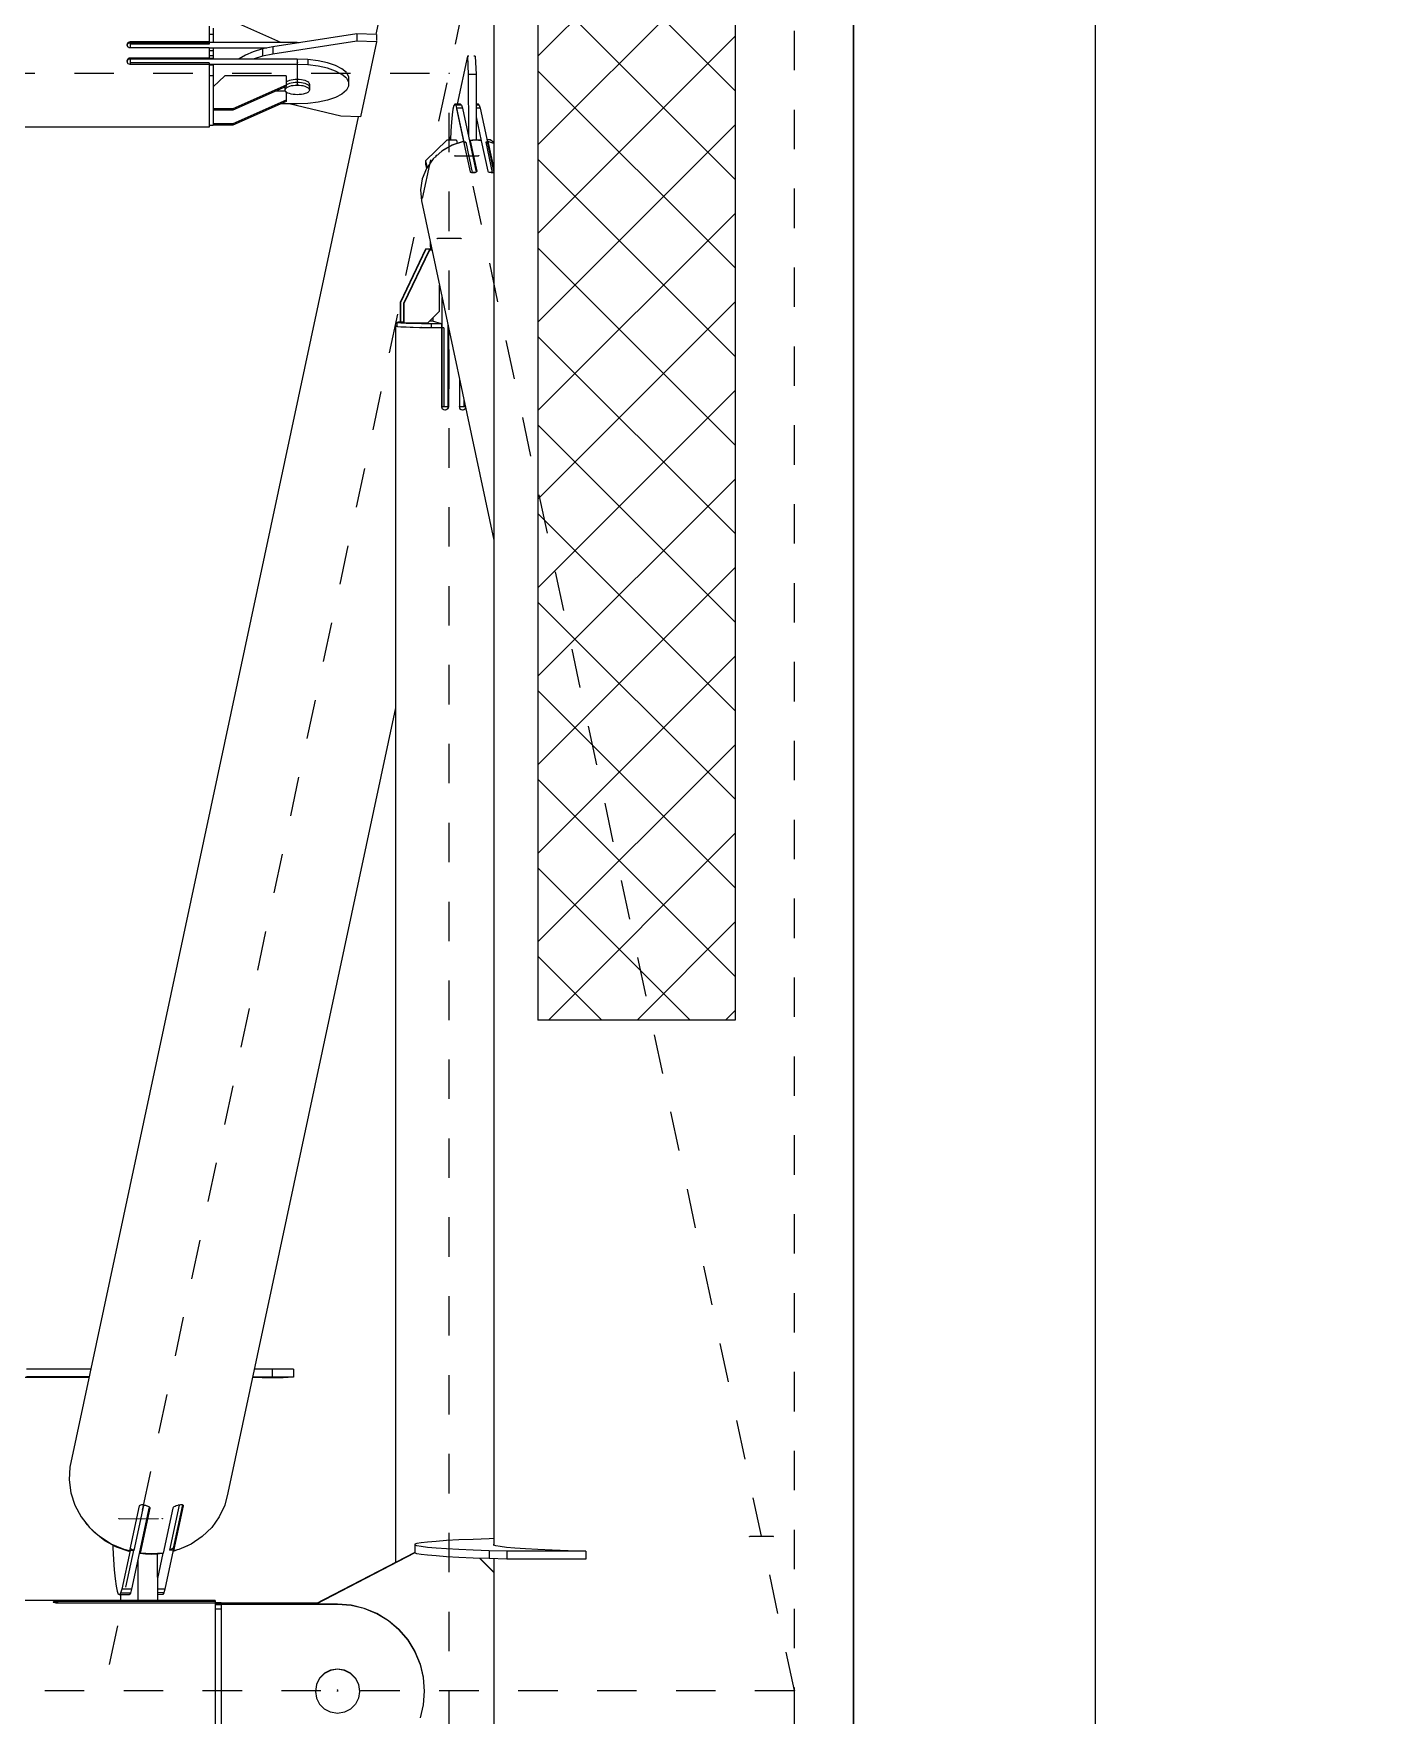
# Model space of a CAD drawing. Header units: millimetres. Extents: x 149919 to 150445, y 136651 to 136866.
# Drawn here: x 150263.585 to 150266.988, y 136750.313 to 136754.576 of the extents above; entities that cross this region are included whole.
import ezdxf

# ---------------------------------------------------------------- set-up
doc = ezdxf.new("R2010")
doc.units = ezdxf.units.MM
doc.header["$LTSCALE"] = 0.25
for name, pattern in [('CENTER', [50.8, 31.75, -6.35, 6.35, -6.35]), ('HIDDEN', [9.525, 6.35, -3.175]), ('XKITLINE00', [0]), ('XKITLINE02', [4, 2, -2])]:
    doc.linetypes.add(name, pattern=pattern)
doc.layers.add('Wall', color=7, linetype='Continuous')

# ---------------------------------------------------------------- blocks, each defined once
blk = doc.blocks.new('çatıı')
h = blk.add_hatch()
h.set_pattern_fill('ANSI37', color=1, scale=5, style=0)
h.set_pattern_definition([(45, (-69476.393, -4107.69), (-11.2253202, 11.2253202), []), (135, (-69476.393, -4107.69), (-11.2253202, -11.2253202), [])])
h.paths.add_polyline_path([(12355, 11470.27), (12305, 11470.27), (12305, 10170.27), (12355, 10170.27)])
at = {"color": 116, "linetype": 'HIDDEN', "true_color": 0x136734}
for p, q in [((12305, 11470.27), (12305, 10170.27)), ((12355, 11470.27), (12355, 10170.27)), ((12355, 10170.27), (12305, 10170.27))]:
    blk.add_line(p, q, dxfattribs=at)
at = {"color": 1}
for p, q in [((12305, 11470.27), (12305, 10170.27)), ((12355, 11470.27), (12355, 10170.27)), ((12355, 10170.27), (12305, 10170.27))]:
    blk.add_line(p, q, dxfattribs=at)
at = {"color": 116, "linetype": 'XKITLINE02', "true_color": 0x136734}
for p, q in [((12305, 11470.27), (12305, 10170.27)), ((12355, 11470.27), (12355, 10170.27)), ((12355, 10170.27), (12305, 10170.27))]:
    blk.add_line(p, q, dxfattribs=at)
at = {"color": 8, "linetype": 'CENTER'}
for p, q in [((12196.41, 10006.9), (12370, 10820.27)), ((12370, 8951.04), (12370, 10620.27)), ((12243.98, 10413.05), (12243.98, 10407.5)), ((11927.5, 10410.27), (12282.5, 10410.27)), ((12282.5, 9590.27), (12282.5, 10410.27)), ((12370, 10000.27), (12282.5, 10410.27)), ((12283.97, 10389.35), (12289.95, 10389.36)), ((12285.48, 10368.38), (12279.51, 10368.36)), ((12198.82, 10043.85), (12209.78, 10043.88)), ((12364.65, 10039.34), (12358.67, 10039.33)), ((11840, 10000.27), (12370, 10000.27)), ((12254.2, 10000.41), (12254.2, 10000.14)), ((12282.5, 9590.27), (12370, 10000.27))]:
    blk.add_line(p, q, dxfattribs=at)
at = {"color": 8, "linetype": 'XKITLINE00'}
for p, q in [((12293.8, 10620.27), (12293.8, 10037.15)), ((12446.2, 10620.27), (12446.2, 8951.04)), ((12293.8, 10560.35), (12263.87, 10420.13)), ((12221.68, 10422.21), (12221.68, 10418.05)), ((12222.68, 10420.08), (12221.68, 10420.08)), ((12222.68, 10421.69), (12222.68, 10418.06)), ((12239.86, 10418.05), (12227.68, 10423.47)), ((12259.06, 10420.28), (12237.81, 10416.96)), ((12259.06, 10420.28), (12259.06, 10418.43)), ((12264.05, 10420.12), (12259.06, 10420.28)), ((12264.05, 10420.12), (12264.05, 10418.64)), ((12200.88, 10417.7), (12200.83, 10417.47)), ((12200.83, 10417.47), (12200.88, 10417.24)), ((12200.88, 10417.47), (12200.85, 10417.35)), ((12201, 10417.91), (12200.88, 10417.7)), ((12201, 10417.68), (12200.88, 10417.47)), ((12200.88, 10417.24), (12201, 10417.03)), ((12201.16, 10418.06), (12201, 10417.91)), ((12201.15, 10417.81), (12201, 10417.68)), ((12201.18, 10416.86), (12201, 10417.03)), ((12201.18, 10417.84), (12201.15, 10417.81)), ((12201.42, 10418.16), (12201.18, 10418.07)), ((12201.42, 10417.94), (12201.18, 10417.84)), ((12201.42, 10416.75), (12201.18, 10416.86)), ((12201.68, 10418.21), (12201.42, 10418.16)), ((12201.68, 10417.97), (12201.42, 10417.94)), ((12201.68, 10416.72), (12201.42, 10416.75)), ((12201.68, 10418.21), (12201.68, 10417.97)), ((12221.68, 10418.21), (12201.68, 10418.21)), ((12221.68, 10417.97), (12201.68, 10417.97)), ((12221.68, 10417.95), (12201.68, 10417.95)), ((12201.68, 10417.95), (12201.68, 10416.72)), ((12221.68, 10417.63), (12201.68, 10417.63)), ((12221.68, 10416.72), (12201.68, 10416.72)), ((12221.68, 10418.05), (12221.68, 10417.63)), ((12243.98, 10418.05), (12221.68, 10418.05)), ((12221.68, 10416.72), (12221.68, 10414.13)), ((12236.32, 10416.66), (12221.68, 10416.66)), ((12222.68, 10416.6), (12221.68, 10416.6)), ((12222.68, 10415.97), (12221.68, 10415.97)), ((12222.68, 10416.6), (12222.68, 10415.33)), ((12222.68, 10415.33), (12222.68, 10413.89)), ((12232.82, 10415.73), (12230.84, 10414.88)), ((12235.16, 10416.43), (12232.82, 10415.73)), ((12237.81, 10416.96), (12235.16, 10416.43)), ((12235.16, 10416.43), (12235.16, 10414.58)), ((12259.06, 10418.43), (12237.81, 10415.11)), ((12237.81, 10416.96), (12237.81, 10415.11)), ((12243.98, 10418.05), (12243.98, 10417.92)), ((12244.63, 10418.02), (12243.98, 10418.05)), ((12264.05, 10418.27), (12259.06, 10418.43)), ((12264.05, 10418.27), (12259.99, 10399.25)), ((12264.05, 10418.54), (12264.05, 10418.27)), ((12200.88, 10413.56), (12200.83, 10413.31)), ((12200.83, 10413.31), (12200.88, 10413.05)), ((12200.88, 10413.33), (12200.85, 10413.19)), ((12201, 10413.79), (12200.88, 10413.56)), ((12201, 10413.56), (12200.88, 10413.33)), ((12200.88, 10413.05), (12201, 10412.82)), ((12201.18, 10413.97), (12201, 10413.79)), ((12201.18, 10413.74), (12201, 10413.56)), ((12201.18, 10412.64), (12201, 10412.82)), ((12201.42, 10414.09), (12201.18, 10413.97)), ((12201.42, 10413.86), (12201.18, 10413.74)), ((12201.42, 10412.55), (12201.18, 10412.64)), ((12201.68, 10414.13), (12201.42, 10414.09)), ((12201.42, 10414.09), (12201.42, 10413.86)), ((12201.68, 10413.9), (12201.42, 10413.86)), ((12201.68, 10412.48), (12201.42, 10412.55)), ((12201.68, 10414.13), (12201.68, 10413.9)), ((12221.68, 10414.13), (12201.68, 10414.13)), ((12201.68, 10413.9), (12201.68, 10413.89)), ((12221.68, 10413.9), (12201.68, 10413.9)), ((12201.68, 10413.89), (12201.68, 10412.48)), ((12243.98, 10413.89), (12201.68, 10413.89)), ((12221.68, 10412.92), (12201.68, 10412.92)), ((12221.68, 10412.48), (12201.68, 10412.48)), ((12222.68, 10414.68), (12221.68, 10414.68)), ((12221.68, 10414.13), (12221.68, 10413.9)), ((12221.68, 10414.01), (12221.68, 10413.89)), ((12222.68, 10414.01), (12221.68, 10414.01)), ((12221.68, 10412.92), (12221.68, 10412.48)), ((12243.98, 10412.5), (12221.68, 10412.5)), ((12221.68, 10412.48), (12221.68, 10396.65)), ((12222.68, 10412.32), (12221.68, 10412.32)), ((12222.68, 10412.32), (12222.68, 10406.93)), ((12230.84, 10414.88), (12229.31, 10413.9)), ((12235.16, 10414.58), (12232.84, 10413.89)), ((12237.81, 10415.11), (12235.16, 10414.58)), ((12243.98, 10413.89), (12243.98, 10412.5)), ((12246.71, 10413.78), (12243.98, 10413.89)), ((12246.71, 10412.39), (12243.98, 10412.5)), ((12246.71, 10413.78), (12246.71, 10412.39)), ((12249.31, 10413.46), (12246.71, 10413.78)), ((12249.31, 10412.07), (12246.71, 10412.39)), ((12251.68, 10412.93), (12249.31, 10413.46)), ((12251.68, 10411.55), (12249.31, 10412.07)), ((12253.72, 10412.23), (12251.68, 10412.93)), ((12253.72, 10410.85), (12251.68, 10411.55)), ((12255.33, 10411.39), (12253.72, 10412.23)), ((12256.44, 10410.43), (12255.33, 10411.39)), ((12287.13, 10414.61), (12284.54, 10402.45)), ((12287.46, 10414.61), (12287.13, 10414.61)), ((12287.13, 10414.61), (12287.31, 10409.99)), ((12289.12, 10414.61), (12288.76, 10414.61)), ((12289.12, 10414.61), (12289.3, 10409.99)), ((12222.68, 10409.61), (12221.68, 10409.61)), ((12225.68, 10409.6), (12222.68, 10406.83)), ((12222.68, 10406.93), (12222.68, 10401.3)), ((12241.18, 10409.6), (12225.68, 10409.6)), ((12241.18, 10407.29), (12227.68, 10401.28)), ((12241.18, 10406.91), (12227.68, 10400.9)), ((12240.89, 10406.78), (12240.88, 10406.76)), ((12240.89, 10406.78), (12240.88, 10406.76)), ((12240.88, 10406.77), (12240.88, 10406.76)), ((12240.88, 10406.76), (12240.88, 10406.02)), ((12241.3, 10406.61), (12241.07, 10406.43)), ((12241.18, 10409.6), (12241.18, 10406.91)), ((12241.3, 10408.09), (12241.18, 10408)), ((12241.3, 10407.35), (12241.18, 10407.26)), ((12241.3, 10407.35), (12241.18, 10407.26)), ((12241.61, 10408.26), (12241.3, 10408.09)), ((12241.61, 10407.52), (12241.3, 10407.35)), ((12241.61, 10407.52), (12241.3, 10407.35)), ((12241.61, 10406.78), (12241.3, 10406.61)), ((12241.99, 10408.41), (12241.61, 10408.26)), ((12241.99, 10407.67), (12241.61, 10407.52)), ((12241.99, 10407.67), (12241.61, 10407.52)), ((12241.99, 10406.93), (12241.61, 10406.78)), ((12242.43, 10408.53), (12241.99, 10408.41)), ((12242.43, 10407.79), (12241.99, 10407.67)), ((12242.43, 10407.79), (12241.99, 10407.67)), ((12242.43, 10407.05), (12241.99, 10406.93)), ((12242.92, 10408.61), (12242.43, 10408.53)), ((12242.92, 10407.87), (12242.43, 10407.79)), ((12242.92, 10407.87), (12242.43, 10407.79)), ((12242.92, 10407.13), (12242.43, 10407.05)), ((12243.45, 10408.67), (12242.92, 10408.61)), ((12243.45, 10407.93), (12242.92, 10407.87)), ((12243.45, 10407.93), (12242.92, 10407.87)), ((12243.45, 10407.19), (12242.92, 10407.13)), ((12243.98, 10408.68), (12243.45, 10408.67)), ((12243.98, 10407.95), (12243.45, 10407.93)), ((12243.98, 10407.95), (12243.45, 10407.93)), ((12243.98, 10407.21), (12243.45, 10407.19)), ((12243.98, 10408.68), (12243.98, 10407.95)), ((12244.52, 10408.67), (12243.98, 10408.68)), ((12244.52, 10407.93), (12243.98, 10407.95)), ((12244.52, 10407.93), (12243.98, 10407.95)), ((12243.98, 10407.95), (12243.98, 10407.21)), ((12244.52, 10407.19), (12243.98, 10407.21)), ((12245.04, 10408.61), (12244.52, 10408.67)), ((12245.04, 10407.87), (12244.52, 10407.93)), ((12245.04, 10407.87), (12244.52, 10407.93)), ((12245.04, 10407.13), (12244.52, 10407.19)), ((12245.53, 10408.53), (12245.04, 10408.61)), ((12245.53, 10407.79), (12245.04, 10407.87)), ((12245.53, 10407.79), (12245.04, 10407.87)), ((12245.53, 10407.05), (12245.04, 10407.13)), ((12245.98, 10408.41), (12245.53, 10408.53)), ((12245.98, 10407.67), (12245.53, 10407.79)), ((12245.98, 10407.67), (12245.53, 10407.79)), ((12245.98, 10406.93), (12245.53, 10407.05)), ((12246.36, 10408.26), (12245.98, 10408.41)), ((12246.36, 10407.52), (12245.98, 10407.67)), ((12246.36, 10407.52), (12245.98, 10407.67)), ((12246.36, 10406.78), (12245.98, 10406.93)), ((12246.67, 10408.09), (12246.36, 10408.26)), ((12246.67, 10407.35), (12246.36, 10407.52)), ((12246.67, 10407.35), (12246.36, 10407.52)), ((12246.67, 10406.61), (12246.36, 10406.78)), ((12246.9, 10407.91), (12246.67, 10408.09)), ((12246.9, 10407.17), (12246.67, 10407.35)), ((12246.9, 10407.17), (12246.67, 10407.35)), ((12246.9, 10406.43), (12246.67, 10406.61)), ((12246.9, 10407.91), (12247.04, 10407.71)), ((12246.9, 10407.17), (12247.04, 10406.97)), ((12246.9, 10407.17), (12247.04, 10406.97)), ((12247.04, 10407.71), (12247.08, 10407.5)), ((12247.04, 10406.97), (12247.08, 10406.76)), ((12247.04, 10406.97), (12247.08, 10406.76)), ((12247.08, 10407.5), (12247.08, 10406.76)), ((12247.08, 10406.76), (12247.08, 10406.02)), ((12255.33, 10410), (12253.72, 10410.85)), ((12256.44, 10409.05), (12255.33, 10410)), ((12256.44, 10410.43), (12257.01, 10409.41)), ((12256.44, 10409.05), (12257.01, 10408.02)), ((12257.01, 10406.98), (12256.44, 10405.96)), ((12257.01, 10409.41), (12257.01, 10406.98)), ((12289.3, 10409.99), (12287.31, 10409.99)), ((12287.31, 10409.99), (12287.38, 10394.42)), ((12289.3, 10409.99), (12289.38, 10393.34)), ((12241.18, 10403.47), (12227.68, 10397.47)), ((12241.18, 10403.09), (12227.68, 10397.08)), ((12240.95, 10405.78), (12238.66, 10405.78)), ((12243.98, 10402.5), (12239.86, 10402.5)), ((12240.93, 10406.23), (12240.88, 10406.02)), ((12240.88, 10406.02), (12240.93, 10405.82)), ((12241.07, 10406.43), (12240.93, 10406.23)), ((12240.93, 10405.82), (12241.07, 10405.62)), ((12241.3, 10405.43), (12241.07, 10405.62)), ((12241.18, 10405.53), (12241.18, 10403.09)), ((12241.61, 10405.26), (12241.3, 10405.43)), ((12241.99, 10405.12), (12241.61, 10405.26)), ((12255.01, 10399.41), (12241.97, 10402.5)), ((12242.43, 10405), (12241.99, 10405.12)), ((12242.92, 10404.91), (12242.43, 10405)), ((12243.45, 10404.86), (12242.92, 10404.91)), ((12243.98, 10404.84), (12243.45, 10404.86)), ((12244.52, 10404.86), (12243.98, 10404.84)), ((12246.71, 10402.61), (12243.98, 10402.5)), ((12245.04, 10404.91), (12244.52, 10404.86)), ((12245.53, 10405), (12245.04, 10404.91)), ((12245.98, 10405.12), (12245.53, 10405)), ((12246.36, 10405.26), (12245.98, 10405.12)), ((12246.67, 10405.43), (12246.36, 10405.26)), ((12246.9, 10405.62), (12246.67, 10405.43)), ((12249.31, 10402.93), (12246.71, 10402.61)), ((12246.9, 10406.43), (12247.04, 10406.23)), ((12247.04, 10405.82), (12246.9, 10405.62)), ((12247.04, 10406.23), (12247.08, 10406.02)), ((12247.08, 10406.02), (12247.04, 10405.82)), ((12251.68, 10403.46), (12249.31, 10402.93)), ((12253.72, 10404.16), (12251.68, 10403.46)), ((12255.33, 10405), (12253.72, 10404.16)), ((12256.44, 10405.96), (12255.33, 10405)), ((12283.92, 10402.44), (12283.68, 10402.1)), ((12285.41, 10402.45), (12283.92, 10402.44)), ((12284.16, 10402.22), (12283.92, 10402.44)), ((12285.65, 10402.22), (12285.41, 10402.45)), ((12289.89, 10402.46), (12289.34, 10402.46)), ((12290.13, 10402.23), (12289.89, 10402.46)), ((12259.42, 10399.27), (12186.36, 10056.94)), ((12222.68, 10401.3), (12222.68, 10401.28)), ((12222.68, 10401.28), (12222.68, 10401.26)), ((12227.68, 10401.28), (12222.68, 10401.28)), ((12222.68, 10401.26), (12222.68, 10397.07)), ((12227.68, 10400.9), (12222.68, 10400.9)), ((12227.68, 10401.28), (12227.68, 10400.9)), ((12259.99, 10399.25), (12255.01, 10399.41)), ((12283.25, 10399.77), (12283.07, 10397.9)), ((12283.45, 10401.19), (12283.25, 10399.77)), ((12283.68, 10402.1), (12283.45, 10401.19)), ((12285.65, 10402.22), (12284.16, 10402.22)), ((12284.16, 10402.22), (12284.39, 10401.43)), ((12284.39, 10401.43), (12286.23, 10392.81)), ((12285.89, 10401.43), (12284.39, 10401.43)), ((12285.65, 10402.22), (12285.89, 10401.43)), ((12285.89, 10401.43), (12289.35, 10385.22)), ((12290.13, 10402.23), (12289.34, 10402.23)), ((12290.37, 10401.44), (12289.34, 10401.44)), ((12289.35, 10399.2), (12290.64, 10393.18)), ((12290.13, 10402.23), (12290.37, 10401.44)), ((12290.37, 10401.44), (12292.21, 10392.82)), ((12221.68, 10396.65), (12168.99, 10396.65)), ((12222.68, 10397.07), (12221.68, 10397.07)), ((12227.68, 10397.47), (12222.68, 10397.47)), ((12227.68, 10397.08), (12222.68, 10397.08)), ((12227.68, 10397.47), (12227.68, 10397.08)), ((12282.91, 10394.78), (12282.6, 10393.33)), ((12282.94, 10395.65), (12282.86, 10393.33)), ((12283.07, 10397.9), (12282.94, 10395.65)), ((12281.89, 10393.33), (12276.53, 10388.1)), ((12280.66, 10390.56), (12278.44, 10388.56)), ((12283.29, 10392.06), (12280.66, 10390.56)), ((12281.1, 10390.85), (12280.93, 10390.71)), ((12283.29, 10392.06), (12281.1, 10390.85)), ((12284.38, 10393.34), (12281.89, 10393.33)), ((12286.14, 10392.98), (12283.29, 10392.06)), ((12283.46, 10392.16), (12283.3, 10392.06)), ((12286.04, 10392.99), (12283.46, 10392.16)), ((12283.46, 10392.16), (12283.47, 10392.12)), ((12284.38, 10393.34), (12284.56, 10392.51)), ((12286.04, 10392.99), (12286.05, 10392.95)), ((12286.14, 10392.98), (12287.79, 10385.25)), ((12286.23, 10392.81), (12286.22, 10392.58)), ((12286.68, 10392.81), (12286.23, 10392.81)), ((12286.68, 10392.81), (12286.23, 10392.57)), ((12286.68, 10392.81), (12288.33, 10385.08)), ((12287.74, 10393.27), (12287.73, 10392.8)), ((12288.44, 10393.32), (12287.74, 10393.27)), ((12287.74, 10393.27), (12287.83, 10392.88)), ((12287.83, 10392.88), (12287.81, 10392.41)), ((12287.84, 10393.17), (12287.82, 10392.62)), ((12287.82, 10392.62), (12289.39, 10385.26)), ((12289.24, 10393.32), (12287.84, 10393.17)), ((12287.84, 10393.17), (12289.49, 10385.44)), ((12289.14, 10393.34), (12288.44, 10393.32)), ((12288.44, 10393.32), (12288.46, 10393.24)), ((12289.84, 10393.33), (12289.14, 10393.34)), ((12290.63, 10393.18), (12289.24, 10393.32)), ((12289.84, 10393.33), (12289.85, 10393.26)), ((12290.53, 10393.28), (12289.84, 10393.33)), ((12290.53, 10393.28), (12290.55, 10393.19)), ((12290.63, 10393.18), (12292.28, 10385.45)), ((12291.76, 10392.82), (12293.41, 10385.09)), ((12292.21, 10392.82), (12291.76, 10392.82)), ((12292.2, 10392.58), (12291.76, 10392.82)), ((12292.85, 10393.36), (12292.09, 10393.36)), ((12292.21, 10392.82), (12292.2, 10392.58)), ((12292.2, 10392.58), (12293.8, 10385.1)), ((12292.22, 10393.01), (12292.21, 10392.82)), ((12292.22, 10393.01), (12292.3, 10392.62)), ((12292.31, 10392.98), (12292.22, 10393.01)), ((12292.31, 10392.99), (12292.29, 10392.41)), ((12292.3, 10392.62), (12292.29, 10392.18)), ((12292.29, 10392.41), (12293.8, 10385.37)), ((12292.31, 10392.99), (12293.8, 10386.05)), ((12293.8, 10392.51), (12292.31, 10392.99)), ((12293.8, 10392.71), (12292.85, 10393.36)), ((12276.74, 10386.17), (12275.64, 10383.5)), ((12276.53, 10388.1), (12276.5, 10387.18)), ((12276.5, 10387.18), (12276.72, 10386.12)), ((12276.53, 10388.1), (12276.89, 10386.38)), ((12278.44, 10388.56), (12276.74, 10386.17)), ((12279.06, 10389.14), (12278.99, 10389.05)), ((12279.49, 10389.5), (12279.06, 10389.14)), ((12289.47, 10385.34), (12289.37, 10385.23)), ((12289.49, 10385.44), (12289.47, 10385.34)), ((12292.28, 10385.45), (12292.34, 10385.34)), ((12292.48, 10385.24), (12292.34, 10385.34)), ((12275.64, 10383.5), (12275.2, 10380.7)), ((12287.87, 10385.17), (12287.79, 10385.25)), ((12287.99, 10385.09), (12287.87, 10385.17)), ((12288.2, 10385.03), (12287.99, 10385.09)), ((12288.44, 10385.01), (12288.2, 10385.03)), ((12288.33, 10385.08), (12288.24, 10385.03)), ((12289.01, 10385.08), (12288.33, 10385.08)), ((12288.71, 10385.02), (12288.44, 10385.01)), ((12288.97, 10385.07), (12288.71, 10385.02)), ((12289.19, 10385.14), (12288.97, 10385.07)), ((12289.37, 10385.23), (12289.19, 10385.14)), ((12292.68, 10385.15), (12292.48, 10385.24)), ((12292.93, 10385.08), (12292.68, 10385.15)), ((12293.41, 10385.09), (12292.89, 10385.09)), ((12293.19, 10385.04), (12292.93, 10385.08)), ((12293.45, 10385.02), (12293.19, 10385.04)), ((12293.52, 10385.03), (12293.41, 10385.09)), ((12293.67, 10385.05), (12293.45, 10385.02)), ((12293.8, 10385.09), (12293.67, 10385.05)), ((12275.2, 10380.7), (12275.45, 10377.9)), ((12275.45, 10377.9), (12293.8, 10291.93)), ((12276.53, 10365.7), (12270.06, 10352.19)), ((12276.62, 10365.68), (12270.14, 10352.17)), ((12277.42, 10365.44), (12270.94, 10351.93)), ((12277.5, 10365.41), (12271.03, 10351.9)), ((12277.78, 10365.71), (12276.53, 10365.7)), ((12276.62, 10365.68), (12276.53, 10365.7)), ((12277.78, 10365.68), (12276.62, 10365.68)), ((12277.5, 10365.41), (12277.42, 10365.44)), ((12278.11, 10365.44), (12277.42, 10365.44)), ((12278.11, 10365.41), (12277.5, 10365.41)), ((12277.65, 10367.57), (12277.66, 10367.38)), ((12277.66, 10367.38), (12277.68, 10366.88)), ((12277.68, 10366.88), (12277.7, 10366.43)), ((12277.7, 10366.43), (12277.74, 10366.04)), ((12277.74, 10366.04), (12277.78, 10365.72)), ((12277.78, 10365.72), (12277.82, 10365.48)), ((12277.82, 10365.48), (12277.83, 10365.44)), ((12278.05, 10365.63), (12278.01, 10365.44)), ((12279.99, 10356.6), (12279.99, 10349.92)), ((12270.14, 10352.17), (12270.06, 10352.19)), ((12270.06, 10352.19), (12270.06, 10347.19)), ((12270.14, 10352.17), (12270.14, 10347.17)), ((12271.03, 10351.9), (12270.94, 10351.93)), ((12270.94, 10351.93), (12270.94, 10346.93)), ((12271.03, 10351.9), (12271.03, 10346.9)), ((12280.67, 10353.44), (12280.67, 10345.73)), ((12269.56, 10347.15), (12269.25, 10347.08)), ((12269.25, 10347.08), (12269.25, 10346.08)), ((12269.49, 10347.01), (12269.25, 10347.08)), ((12270.27, 10346.94), (12269.49, 10347.01)), ((12270.06, 10347.19), (12269.56, 10347.15)), ((12270.14, 10347.17), (12270.06, 10347.19)), ((12270.94, 10347.17), (12270.14, 10347.17)), ((12271.02, 10346.91), (12270.27, 10346.94)), ((12271.03, 10346.9), (12270.94, 10346.93)), ((12279.99, 10349.92), (12277.01, 10346.92)), ((12278.27, 10347.41), (12277.49, 10347.4)), ((12280.55, 10346.73), (12278.27, 10347.41)), ((12278.35, 10348.27), (12278.35, 10347.39)), ((12268.97, 10346.13), (12268.9, 10346.05)), ((12268.9, 10346.05), (12268.9, 10032.77)), ((12269.51, 10345.97), (12268.9, 10346.05)), ((12269.25, 10346.16), (12268.97, 10346.13)), ((12269.49, 10346.01), (12269.25, 10346.08)), ((12270.27, 10345.94), (12269.49, 10346.01)), ((12270.77, 10345.89), (12269.51, 10345.97)), ((12271.57, 10345.88), (12270.27, 10345.94)), ((12272.62, 10345.83), (12270.77, 10345.89)), ((12277.01, 10346.92), (12271.03, 10346.9)), ((12271.57, 10346.88), (12271.05, 10346.9)), ((12273.33, 10346.82), (12271.57, 10346.88)), ((12273.33, 10345.82), (12271.57, 10345.88)), ((12274.96, 10345.78), (12272.62, 10345.83)), ((12275.48, 10346.78), (12273.33, 10346.82)), ((12275.48, 10345.78), (12273.33, 10345.82)), ((12277.68, 10345.74), (12274.96, 10345.78)), ((12275.48, 10345.79), (12275.29, 10345.79)), ((12277.92, 10346.75), (12275.48, 10346.78)), ((12277.92, 10345.75), (12275.48, 10345.78)), ((12280.58, 10345.72), (12277.68, 10345.74)), ((12277.92, 10345.75), (12277.9, 10345.75)), ((12277.92, 10346.75), (12277.92, 10345.75)), ((12280.55, 10346.73), (12277.92, 10346.75)), ((12280.55, 10345.73), (12277.92, 10345.75)), ((12280.55, 10346.73), (12280.55, 10345.73)), ((12280.58, 10345.72), (12280.58, 10325.73)), ((12280.67, 10345.73), (12280.64, 10345.73)), ((12280.64, 10345.73), (12280.64, 10325.74)), ((12281.12, 10345.73), (12280.67, 10345.73)), ((12281.12, 10345.73), (12281.12, 10325.73)), ((12282.16, 10346.44), (12282.16, 10325.74)), ((12282.27, 10345.73), (12282.16, 10345.76)), ((12282.24, 10345.73), (12282.24, 10325.74)), ((12282.29, 10345.72), (12282.24, 10345.73)), ((12282.27, 10345.73), (12282.24, 10345.73)), ((12282.27, 10345.95), (12282.27, 10345.73)), ((12282.29, 10345.72), (12282.29, 10325.73)), ((12282.32, 10345.72), (12282.29, 10345.72)), ((12285.08, 10332.75), (12285.08, 10325.73)), ((12285.15, 10332.44), (12285.15, 10325.74)), ((12280.64, 10325.74), (12280.58, 10325.76)), ((12280.58, 10325.73), (12280.65, 10325.46)), ((12281.12, 10325.73), (12280.64, 10325.74)), ((12282.16, 10325.74), (12281.12, 10325.73)), ((12282.24, 10325.74), (12282.2, 10325.48)), ((12282.29, 10325.73), (12282.24, 10325.74)), ((12282.29, 10325.73), (12282.25, 10325.46)), ((12285.15, 10325.74), (12285.08, 10325.76)), ((12285.08, 10325.73), (12285.12, 10325.47)), ((12286.19, 10325.75), (12285.15, 10325.74)), ((12286.19, 10327.55), (12286.19, 10325.75)), ((12286.58, 10325.75), (12286.19, 10325.75)), ((12280.65, 10325.46), (12280.75, 10325.23)), ((12280.94, 10325.04), (12280.75, 10325.23)), ((12281.18, 10324.92), (12280.94, 10325.04)), ((12281.39, 10324.89), (12281.15, 10324.93)), ((12281.44, 10324.88), (12281.18, 10324.92)), ((12281.65, 10324.93), (12281.39, 10324.89)), ((12281.7, 10324.92), (12281.44, 10324.88)), ((12281.89, 10325.05), (12281.65, 10324.93)), ((12281.94, 10325.04), (12281.7, 10324.92)), ((12282.08, 10325.24), (12281.89, 10325.05)), ((12282.13, 10325.23), (12281.94, 10325.04)), ((12282.2, 10325.48), (12282.08, 10325.24)), ((12282.25, 10325.46), (12282.13, 10325.23)), ((12282.25, 10325.46), (12282.2, 10325.48)), ((12285.12, 10325.47), (12285.24, 10325.23)), ((12285.24, 10325.23), (12285.43, 10325.05)), ((12285.66, 10324.93), (12285.43, 10325.05)), ((12285.87, 10324.9), (12285.64, 10324.94)), ((12285.92, 10324.89), (12285.66, 10324.93)), ((12286.13, 10324.95), (12285.87, 10324.9)), ((12286.18, 10324.93), (12285.92, 10324.89)), ((12286.36, 10325.07), (12286.13, 10324.95)), ((12286.41, 10325.05), (12286.18, 10324.93)), ((12286.51, 10325.22), (12286.36, 10325.07)), ((12286.6, 10325.24), (12286.41, 10325.05)), ((12286.55, 10325.26), (12286.51, 10325.22)), ((12286.64, 10325.45), (12286.55, 10325.26)), ((12286.66, 10325.38), (12286.6, 10325.24)), ((12268.9, 10249.44), (12226.42, 10050.42)), ((12179.03, 10079.65), (12172.76, 10079.64)), ((12181.62, 10081.79), (12175.35, 10081.79)), ((12181.62, 10079.79), (12175.35, 10079.79)), ((12185.41, 10079.66), (12179.03, 10079.65)), ((12188, 10081.8), (12181.62, 10081.79)), ((12188, 10079.8), (12181.62, 10079.79)), ((12191.21, 10079.66), (12185.41, 10079.66)), ((12191.67, 10081.8), (12188, 10081.8)), ((12191.24, 10079.8), (12188, 10079.8)), ((12235.09, 10079.6), (12232.65, 10079.61)), ((12237.67, 10079.75), (12232.69, 10079.76)), ((12237.67, 10081.75), (12233.11, 10081.76)), ((12235.09, 10079.75), (12235.09, 10079.6)), ((12240.45, 10079.59), (12235.09, 10079.6)), ((12243.04, 10081.73), (12237.67, 10081.75)), ((12237.67, 10081.75), (12237.67, 10079.75)), ((12243.04, 10079.73), (12237.67, 10079.75)), ((12240.45, 10079.74), (12240.45, 10079.59)), ((12243.04, 10079.73), (12240.45, 10079.59)), ((12243.04, 10081.73), (12243.04, 10079.73)), ((12186.36, 10056.94), (12186.17, 10053.68)), ((12186.17, 10053.68), (12186.6, 10050.42)), ((12186.6, 10050.42), (12187.62, 10047.26)), ((12226.42, 10050.42), (12225.63, 10047.26)), ((12187.62, 10047.26), (12189.22, 10044.29)), ((12189.22, 10044.29), (12191.34, 10041.61)), ((12203.95, 10047.1), (12201.51, 10035.69)), ((12206.45, 10046.84), (12202, 10026.01)), ((12205.01, 10047.23), (12202.57, 10035.82)), ((12204.06, 10047.22), (12203.95, 10047.1)), ((12204.25, 10047.3), (12204.06, 10047.22)), ((12206.49, 10046.8), (12204.19, 10036.02)), ((12206.66, 10046.55), (12204.22, 10035.14)), ((12204.53, 10047.34), (12204.25, 10047.3)), ((12204.86, 10047.34), (12204.53, 10047.34)), ((12205.01, 10047.23), (12204.8, 10047.34)), ((12205.22, 10047.29), (12204.86, 10047.34)), ((12205.44, 10047.23), (12205.01, 10047.23)), ((12205.59, 10047.19), (12205.22, 10047.29)), ((12205.94, 10047.07), (12205.59, 10047.19)), ((12206.07, 10047), (12205.94, 10047.07)), ((12206.24, 10046.95), (12206.07, 10047)), ((12206.47, 10046.83), (12206.24, 10046.95)), ((12206.61, 10046.69), (12206.47, 10046.83)), ((12206.61, 10046.69), (12206.66, 10046.55)), ((12212.44, 10046.56), (12210, 10035.14)), ((12214.04, 10047.25), (12211.6, 10035.84)), ((12212.54, 10046.7), (12212.44, 10046.56)), ((12214.89, 10047.33), (12212.54, 10036.36)), ((12212.74, 10046.84), (12212.54, 10046.7)), ((12214.92, 10047.33), (12212.63, 10036.62)), ((12215.1, 10047.13), (12212.67, 10035.72)), ((12213.01, 10046.96), (12212.74, 10046.84)), ((12213.09, 10046.98), (12213.01, 10046.96)), ((12213.34, 10047.09), (12213.09, 10046.98)), ((12213.69, 10047.22), (12213.34, 10047.09)), ((12214.05, 10047.31), (12213.69, 10047.22)), ((12214.04, 10047.25), (12213.82, 10047.25)), ((12214.17, 10047.33), (12214.04, 10047.25)), ((12214.39, 10047.36), (12214.05, 10047.31)), ((12214.69, 10047.37), (12214.39, 10047.36)), ((12214.91, 10047.33), (12214.69, 10047.37)), ((12215.06, 10047.25), (12214.91, 10047.33)), ((12215.06, 10047.25), (12215.1, 10047.13)), ((12224.24, 10044.29), (12222.32, 10041.61)), ((12225.63, 10047.26), (12224.24, 10044.29)), ((12190.13, 10043.14), (12190.39, 10042.74)), ((12190.39, 10042.74), (12190.79, 10042.3)), ((12193.91, 10039.3), (12191.34, 10041.61)), ((12191.86, 10041.15), (12192.61, 10040.32)), ((12193.81, 10039.39), (12192.61, 10040.32)), ((12222.32, 10041.61), (12219.91, 10039.3)), ((12196.87, 10037.42), (12193.91, 10039.3)), ((12195.24, 10038.28), (12194, 10039.24)), ((12198.19, 10036.66), (12195.24, 10038.28)), ((12200.11, 10036.04), (12196.87, 10037.42)), ((12197.23, 10037.19), (12197.25, 10036.51)), ((12197.25, 10036.51), (12197.4, 10033.52)), ((12198.23, 10036.84), (12198.19, 10036.66)), ((12201.38, 10035.53), (12198.19, 10036.66)), ((12201.61, 10035.82), (12199.51, 10026)), ((12201.51, 10035.69), (12200.11, 10036.04)), ((12201.41, 10035.72), (12201.38, 10035.53)), ((12201.6, 10036.09), (12201.61, 10035.82)), ((12202.57, 10035.82), (12201.61, 10035.82)), ((12202.57, 10035.82), (12201.64, 10036.3)), ((12204.18, 10036.22), (12204.21, 10035.56)), ((12204.19, 10036.02), (12204.22, 10035.14)), ((12212.56, 10035.84), (12210.47, 10026.03)), ((12212.54, 10036.36), (12211.6, 10035.84)), ((12212.56, 10035.84), (12211.6, 10035.84)), ((12212.65, 10036.13), (12212.53, 10035.56)), ((12213.57, 10035.94), (12212.53, 10035.56)), ((12212.54, 10036.36), (12212.56, 10035.84)), ((12212.63, 10036.75), (12212.65, 10036.13)), ((12212.63, 10036.62), (12212.67, 10035.72)), ((12213.95, 10036.04), (12212.67, 10035.72)), ((12217.09, 10037.42), (12213.95, 10036.04)), ((12215.63, 10036.71), (12214.59, 10036.32)), ((12216.16, 10037.01), (12215.63, 10036.71)), ((12215.65, 10036.79), (12215.63, 10036.71)), ((12219.91, 10039.3), (12217.09, 10037.42)), ((12274.31, 10037.55), (12273.76, 10037.36)), ((12273.76, 10037.36), (12273.76, 10035.16)), ((12274.31, 10036.97), (12273.76, 10037.16)), ((12275.4, 10037.74), (12274.31, 10037.55)), ((12275.4, 10036.77), (12274.31, 10036.97)), ((12277.03, 10037.93), (12275.4, 10037.74)), ((12277.03, 10036.58), (12275.4, 10036.77)), ((12279.18, 10038.11), (12277.03, 10037.93)), ((12279.18, 10036.4), (12277.03, 10036.58)), ((12281.83, 10038.29), (12279.18, 10038.11)), ((12281.83, 10036.22), (12279.18, 10036.4)), ((12284.98, 10038.46), (12281.83, 10038.29)), ((12284.98, 10036.05), (12281.83, 10036.22)), ((12288.59, 10038.62), (12284.98, 10038.46)), ((12288.59, 10035.89), (12284.98, 10036.05)), ((12292.65, 10038.78), (12288.59, 10038.62)), ((12292.65, 10035.74), (12288.59, 10035.89)), ((12293.8, 10038.81), (12292.65, 10038.78)), ((12297.11, 10035.6), (12292.65, 10035.74)), ((12292.65, 10035.74), (12292.65, 10033.74)), ((12293.8, 10037.37), (12293.76, 10037.36)), ((12293.76, 10037.36), (12293.76, 10037.16)), ((12294.31, 10036.97), (12293.76, 10037.16)), ((12295.4, 10036.77), (12294.31, 10036.97)), ((12297.03, 10036.58), (12295.4, 10036.77)), ((12299.18, 10036.4), (12297.03, 10036.58)), ((12301.83, 10036.22), (12299.18, 10036.4)), ((12304.98, 10036.05), (12301.83, 10036.22)), ((12308.59, 10035.89), (12304.98, 10036.05)), ((12312.65, 10035.74), (12308.59, 10035.89)), ((12317.11, 10035.6), (12312.65, 10035.74)), ((12197.4, 10033.52), (12197.59, 10030.85)), ((12203.56, 10033.29), (12203.59, 10023.11)), ((12204.06, 10035.65), (12204.09, 10034.99)), ((12204.21, 10035.56), (12204.09, 10034.99)), ((12205.53, 10034.84), (12204.09, 10034.99)), ((12207.07, 10034.91), (12204.22, 10035.14)), ((12205.57, 10035.03), (12205.53, 10034.84)), ((12206.98, 10034.8), (12205.53, 10034.84)), ((12208.43, 10034.85), (12206.98, 10034.8)), ((12210, 10035.14), (12207.07, 10034.91)), ((12208.46, 10035.02), (12208.43, 10034.85)), ((12209.86, 10035), (12208.43, 10034.85)), ((12208.53, 10034.86), (12208.57, 10023.11)), ((12209.93, 10035.14), (12208.55, 10028.7)), ((12209.89, 10035.14), (12209.86, 10035)), ((12212.53, 10035.67), (12212.53, 10035.56)), ((12273.76, 10035.3), (12248.55, 10022.19)), ((12273.76, 10035.18), (12248.81, 10022.2)), ((12274.31, 10034.97), (12273.76, 10035.16)), ((12275.4, 10034.77), (12274.31, 10034.97)), ((12277.03, 10034.59), (12275.4, 10034.77)), ((12279.18, 10034.4), (12277.03, 10034.59)), ((12281.83, 10034.22), (12279.18, 10034.4)), ((12284.98, 10034.05), (12281.83, 10034.22)), ((12288.59, 10033.89), (12284.98, 10034.05)), ((12292.65, 10033.74), (12288.59, 10033.89)), ((12293.8, 10030.2), (12290.16, 10033.83)), ((12293.8, 10030.32), (12290.29, 10033.83)), ((12297.11, 10033.6), (12292.65, 10033.74)), ((12293.8, 10033.7), (12293.8, 10030.26)), ((12317.11, 10035.6), (12297.11, 10035.6)), ((12297.11, 10035.6), (12297.11, 10033.6)), ((12317.11, 10033.6), (12297.11, 10033.6)), ((12317.11, 10035.6), (12317.11, 10033.6)), ((12197.59, 10030.85), (12197.81, 10028.57)), ((12197.81, 10028.57), (12198.07, 10026.76)), ((12293.8, 10030.26), (12293.8, 10030.2)), ((12293.8, 10030.2), (12293.8, 9970.23)), ((12223.2, 10023.11), (11986.8, 10023.11)), ((12198.07, 10026.76), (12198.34, 10025.46)), ((12198.34, 10025.46), (12198.64, 10024.73)), ((12198.94, 10024.57), (12198.64, 10024.73)), ((12199.23, 10025), (12198.94, 10024.57)), ((12201.43, 10024.58), (12198.94, 10024.57)), ((12199.2, 10024.57), (12199.2, 10023.11)), ((12199.51, 10026), (12199.23, 10025)), ((12201.72, 10025.01), (12199.23, 10025)), ((12202, 10026.01), (12199.51, 10026)), ((12201.72, 10025.01), (12201.43, 10024.58)), ((12202, 10026.01), (12201.72, 10025.01)), ((12210.47, 10026.03), (12208.56, 10026.03)), ((12210.19, 10025.03), (12208.56, 10025.02)), ((12209.89, 10024.6), (12208.56, 10024.59)), ((12210.19, 10025.03), (12209.89, 10024.6)), ((12210.47, 10026.03), (12210.19, 10025.03)), ((12223.2, 10023.11), (12223.2, 10021.5)), ((12182.19, 10022.76), (12182.11, 10022.72)), ((12182.11, 10022.72), (12182.11, 10022.68)), ((12182.19, 10022.65), (12182.11, 10022.68)), ((12182.36, 10022.79), (12182.19, 10022.76)), ((12182.36, 10022.57), (12182.19, 10022.65)), ((12182.6, 10022.81), (12182.36, 10022.79)), ((12182.6, 10022.51), (12182.36, 10022.57)), ((12182.89, 10022.83), (12182.6, 10022.81)), ((12182.89, 10022.47), (12182.6, 10022.51)), ((12182.89, 10022.83), (12182.89, 10022.47)), ((12183.2, 10022.83), (12182.89, 10022.83)), ((12183.2, 10022.46), (12182.89, 10022.47)), ((12183.2, 10022.83), (12183.2, 10022.46)), ((12223.2, 10022.83), (12183.2, 10022.83)), ((12223.2, 10022.46), (12183.2, 10022.46)), ((12224.7, 10022.55), (12223.2, 10022.55)), ((12224.7, 10022.41), (12223.2, 10022.41)), ((12254.2, 10022.19), (12223.2, 10022.19)), ((12254.2, 10022.13), (12223.2, 10022.13)), ((12224.7, 10022), (12223.2, 10022)), ((12223.2, 10021.5), (12223.2, 9978.58)), ((12224.7, 10020.88), (12223.2, 10020.88)), ((12224.7, 10022.61), (12224.7, 10022.19)), ((12248.96, 10022.4), (12224.7, 10022.4)), ((12248.84, 10022.34), (12224.7, 10022.34)), ((12224.7, 10022), (12224.7, 10019.23)), ((12224.7, 10019.23), (12224.7, 9978.28)), ((12254.2, 10022.19), (12254.2, 10022.13)), ((12257.64, 10021.92), (12254.2, 10022.19)), ((12257.64, 10021.86), (12254.2, 10022.13)), ((12257.64, 10021.92), (12257.64, 10021.86)), ((12260.99, 10021.11), (12257.64, 10021.92)), ((12260.99, 10021.05), (12257.64, 10021.86)), ((12264.18, 10019.79), (12260.99, 10021.11)), ((12264.18, 10019.73), (12260.99, 10021.05)), ((12267.13, 10017.99), (12264.18, 10019.79)), ((12267.13, 10017.93), (12264.18, 10019.73)), ((12269.75, 10015.75), (12267.13, 10017.99)), ((12269.75, 10015.69), (12267.13, 10017.93)), ((12269.75, 10015.75), (12271.99, 10013.12)), ((12269.75, 10015.69), (12271.99, 10013.06)), ((12271.99, 10013.12), (12273.8, 10010.18)), ((12271.99, 10013.06), (12273.8, 10010.12)), ((12273.8, 10010.18), (12275.12, 10006.99)), ((12273.8, 10010.12), (12275.12, 10006.93)), ((12275.12, 10006.99), (12275.92, 10003.64)), ((12275.12, 10006.93), (12275.92, 10003.58)), ((12248.87, 10001.82), (12248.6, 10000.09)), ((12249.66, 10003.43), (12248.87, 10001.87)), ((12249.66, 10003.4), (12248.87, 10001.84)), ((12249.66, 10003.4), (12248.87, 10001.84)), ((12249.66, 10003.38), (12248.87, 10001.82)), ((12250.9, 10004.67), (12249.66, 10003.43)), ((12250.9, 10004.64), (12249.66, 10003.4)), ((12250.9, 10004.64), (12249.66, 10003.4)), ((12250.9, 10004.62), (12249.66, 10003.38)), ((12252.46, 10005.46), (12250.9, 10004.67)), ((12252.46, 10005.44), (12250.9, 10004.64)), ((12252.46, 10005.44), (12250.9, 10004.64)), ((12252.46, 10005.41), (12250.9, 10004.62)), ((12254.2, 10005.74), (12252.46, 10005.46)), ((12254.2, 10005.71), (12252.46, 10005.44)), ((12254.2, 10005.71), (12252.46, 10005.44)), ((12254.2, 10005.69), (12252.46, 10005.41)), ((12254.2, 10005.74), (12254.2, 10005.71)), ((12255.93, 10005.46), (12254.2, 10005.74)), ((12255.93, 10005.44), (12254.2, 10005.71)), ((12255.93, 10005.44), (12254.2, 10005.71)), ((12254.2, 10005.71), (12254.2, 10005.69)), ((12255.93, 10005.41), (12254.2, 10005.69)), ((12257.49, 10004.67), (12255.93, 10005.46)), ((12257.49, 10004.64), (12255.93, 10005.44)), ((12257.49, 10004.64), (12255.93, 10005.44)), ((12257.49, 10004.62), (12255.93, 10005.41)), ((12258.73, 10003.43), (12257.49, 10004.67)), ((12258.73, 10003.4), (12257.49, 10004.64)), ((12258.73, 10003.4), (12257.49, 10004.64)), ((12258.73, 10003.38), (12257.49, 10004.62)), ((12258.73, 10003.43), (12259.52, 10001.87)), ((12258.73, 10003.4), (12259.52, 10001.84)), ((12258.73, 10003.4), (12259.52, 10001.84)), ((12258.73, 10003.38), (12259.52, 10001.82)), ((12259.52, 10001.82), (12259.8, 10000.09)), ((12275.92, 10003.58), (12276.2, 10000.14)), ((12248.6, 10000.09), (12248.87, 9998.36)), ((12248.87, 9998.36), (12249.66, 9996.8)), ((12259.52, 9998.36), (12258.73, 9996.8)), ((12259.8, 10000.09), (12259.52, 9998.36)), ((12276.2, 10000.14), (12275.92, 9996.7)), ((12250.9, 9995.56), (12249.66, 9996.8)), ((12252.46, 9994.77), (12250.9, 9995.56)), ((12254.2, 9994.49), (12252.46, 9994.77)), ((12255.93, 9994.77), (12254.2, 9994.49)), ((12257.49, 9995.56), (12255.93, 9994.77)), ((12258.73, 9996.8), (12257.49, 9995.56)), ((12275.92, 9996.7), (12275.12, 9993.34))]:
    blk.add_line(p, q, dxfattribs=at)
for centre in [(12243.98, 10413.05), (12243.98, 10407.5), (12282.5, 10410.27), (12282.5, 10410.27), (12282.5, 10410.27), (12283.97, 10389.35), (12289.95, 10389.36), (12279.51, 10368.36), (12285.48, 10368.38), (12198.82, 10043.85), (12209.78, 10043.88), (12358.67, 10039.33), (12364.65, 10039.34), (12254.2, 10000.41), (12254.2, 10000.14), (12370, 10000.27), (12370, 10000.27), (12370, 10000.27)]:
    blk.add_circle(centre, 0.05, dxfattribs=at)

msp = doc.modelspace()

# ---------------------------------------------------------------- block references
at = {"xscale": 0.009999943142843078, "yscale": 0.009999943142843078, "zscale": 0.009999943142843078}
msp.add_blockref('çatıı', (150141.8141, 136650.3731), dxfattribs=at)

# ---------------------------------------------------------------- meshes
at = {"layer": 'Wall'}
mesh = msp.add_polyface(dxfattribs=at)
corners = [(150370.6634, 136778.7344), (150370.6634, 136778.7344, 0.2), (150370.6634, 136724.5744), (150370.6634, 136724.5744, 0.2), (150265.6634, 136724.5744), (150265.6634, 136724.5744, 0.2), (150265.6634, 136792.5744), (150265.6634, 136792.5744, 0.2), (150370.6634, 136792.5744), (150370.6634, 136792.5744, 0.2), (150370.6634, 136778.7344), (150370.6634, 136778.7344, 0.2)]
mesh.append_faces([[corners[k] for k in face] for face in [(0, 1, 3, 2), (2, 3, 5, 4), (4, 5, 7, 6), (6, 7, 9, 8), (8, 9, 11, 10)]], dxfattribs={"color": 7})
mesh = msp.add_polyface(dxfattribs=at)
corners = [(150265.6634, 136738.4144), (150265.6634, 136738.4144, 0.2), (150282.1634, 136738.4144), (150282.1634, 136738.4144, 0.2), (150282.1634, 136751.2619), (150282.1634, 136751.2619, 0.2), (150283.5634, 136752.5654), (150283.5634, 136752.5654, 0.2), (150284.6621, 136754.1313), (150284.6621, 136754.1313, 0.2), (150285.4109, 136755.8913), (150285.4109, 136755.8913, 0.2), (150285.7784, 136757.7688), (150285.7784, 136757.7688, 0.2), (150285.7459, 136759.6813), (150285.7459, 136759.6813, 0.2), (150285.3184, 136761.5457), (150285.3184, 136761.5457, 0.2), (150284.5109, 136763.2801), (150284.5109, 136763.2801, 0.2), (150283.3609, 136764.8088), (150283.3609, 136764.8088, 0.2), (150282.1634, 136765.8869), (150282.1634, 136765.8869, 0.2), (150282.1634, 136778.7344), (150282.1634, 136778.7344, 0.2), (150265.6634, 136778.7344), (150265.6634, 136778.7344, 0.2)]
mesh.append_faces([[corners[k] for k in face] for face in [(0, 1, 3, 2), (2, 3, 5, 4), (4, 5, 7, 6), (6, 7, 9, 8), (8, 9, 11, 10), (10, 11, 13, 12), (12, 13, 15, 14), (14, 15, 17, 16), (16, 17, 19, 18), (18, 19, 21, 20), (20, 21, 23, 22), (22, 23, 25, 24), (24, 25, 27, 26)]], dxfattribs={"color": 7})
mesh = msp.add_polyface(dxfattribs=at)
corners = [(150265.6634, 136749.4144), (150265.6634, 136749.4144, 0.2), (150271.1634, 136749.4144), (150271.1634, 136749.4144, 0.2), (150271.1634, 136767.7344), (150271.1634, 136767.7344, 0.2), (150265.6634, 136767.7344), (150265.6634, 136767.7344, 0.2)]
mesh.append_faces([[corners[k] for k in face] for face in [(0, 1, 3, 2), (2, 3, 5, 4), (4, 5, 7, 6)]], dxfattribs={"color": 7})

doc.saveas('drawing.dxf')
